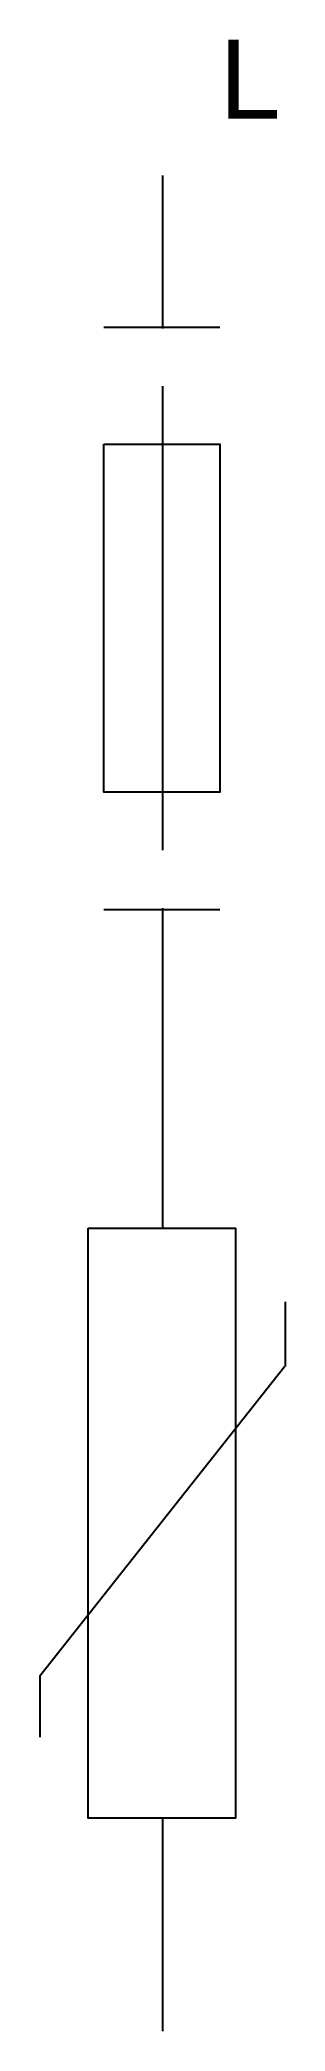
# Model space of a CAD drawing. Header units: millimetres. Extents: x -2.6 to 2.6, y -40 to 2.9.
import ezdxf
from ezdxf.enums import TextEntityAlignment as Align

# ---------------------------------------------------------------- set-up
doc = ezdxf.new("R2010")
doc.units = ezdxf.units.MM
doc.layers.get('0').update_dxf_attribs({"linetype": 'CONTINUOUS'})
doc.styles.add('ARIAL', font='arial.ttf')

# ---------------------------------------------------------------- blocks, each defined once
blk = doc.blocks.new('291_E_LV_MLD_IEC60617_fuse_spd_fu_1p')
at = {"true_color": 0x0000ff}
for p, q in [((0, 0), (0, -3.294)), ((-1.265, -3.27), (1.235, -3.27)), ((0, -4.544), (0, -14.544)), ((-1.265, -15.819), (1.235, -15.819)), ((0, -15.794), (0, -22.691)), ((2.647, -24.279), (2.647, -25.676)), ((-2.647, -32.338), (2.632, -25.676)), ((-2.647, -32.338), (-2.647, -33.662)), ((0, -35.412), (0, -40))]:
    blk.add_line(p, q, dxfattribs=at)
for points in [[(-1.265, -5.794), (1.235, -5.794), (1.235, -13.294), (-1.265, -13.294)], [(-1.603, -22.691), (1.573, -22.691), (1.573, -35.412), (-1.603, -35.412)]]:
    blk.add_lwpolyline(points, close=True, dxfattribs=at)
at = {"true_color": 0x0000ff, "style": 'ARIAL'}
blk.add_text('L', height=1.7, dxfattribs=at).set_placement((1.225, 1.225))
blk.add_attdef('TAG', text='', height=2.5, dxfattribs=at).set_placement((-4.647, -2.2), align=Align.RIGHT)
at = {"color": 7, "style": 'ARIAL'}
for tag, p in [('RATED_CURRENT', (-4.647, -9)), ('BREAKING_CAPACITY', (-4.647, -12)), ('MANUFACTURER', (-4.647, -15))]:
    blk.add_attdef(tag, text='', height=1.7, dxfattribs=at).set_placement(p, align=Align.RIGHT)

msp = doc.modelspace()

# ---------------------------------------------------------------- block references
msp.add_blockref('291_E_LV_MLD_IEC60617_fuse_spd_fu_1p', (0, 0))

doc.saveas('drawing.dxf')
